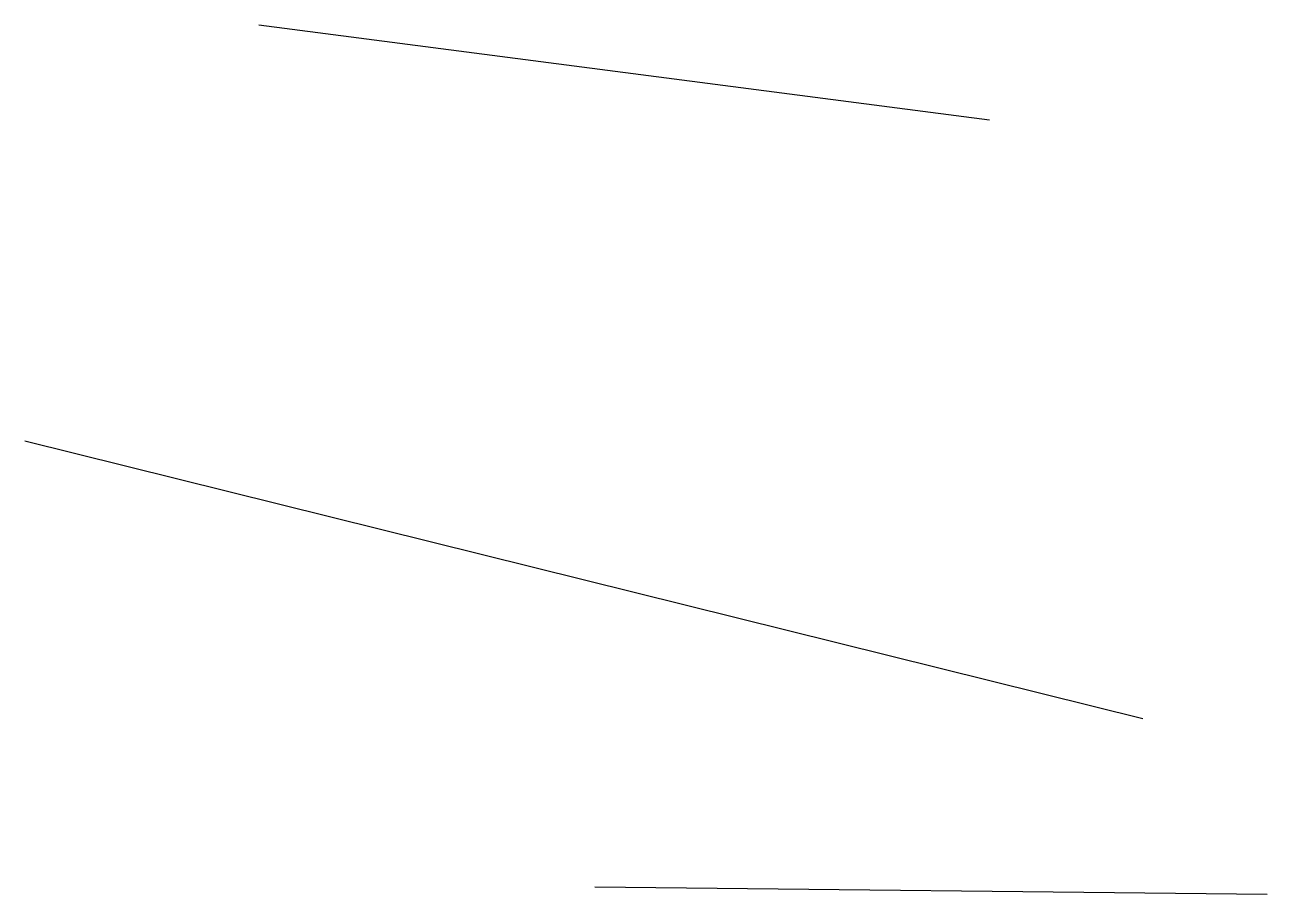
# Model space of a CAD drawing. Header units: millimetres. Extents: x 242.8 to 300.9, y 158.1 to 198.7.
import ezdxf

# ---------------------------------------------------------------- set-up
doc = ezdxf.new("R2010")
doc.units = ezdxf.units.MM
doc.layers.add('One_to_delete', color=7, linetype='Continuous')

msp = doc.modelspace()

# ---------------------------------------------------------------- linework, layer by layer
at = {"layer": 'One_to_delete'}
for p, q in [((253.773, 198.7), (287.941, 194.26)), ((295.116, 166.258), (242.84, 179.235)), ((269.49, 158.403), (300.924, 158.062))]:
    msp.add_line(p, q, dxfattribs=at)

doc.saveas('drawing.dxf')
